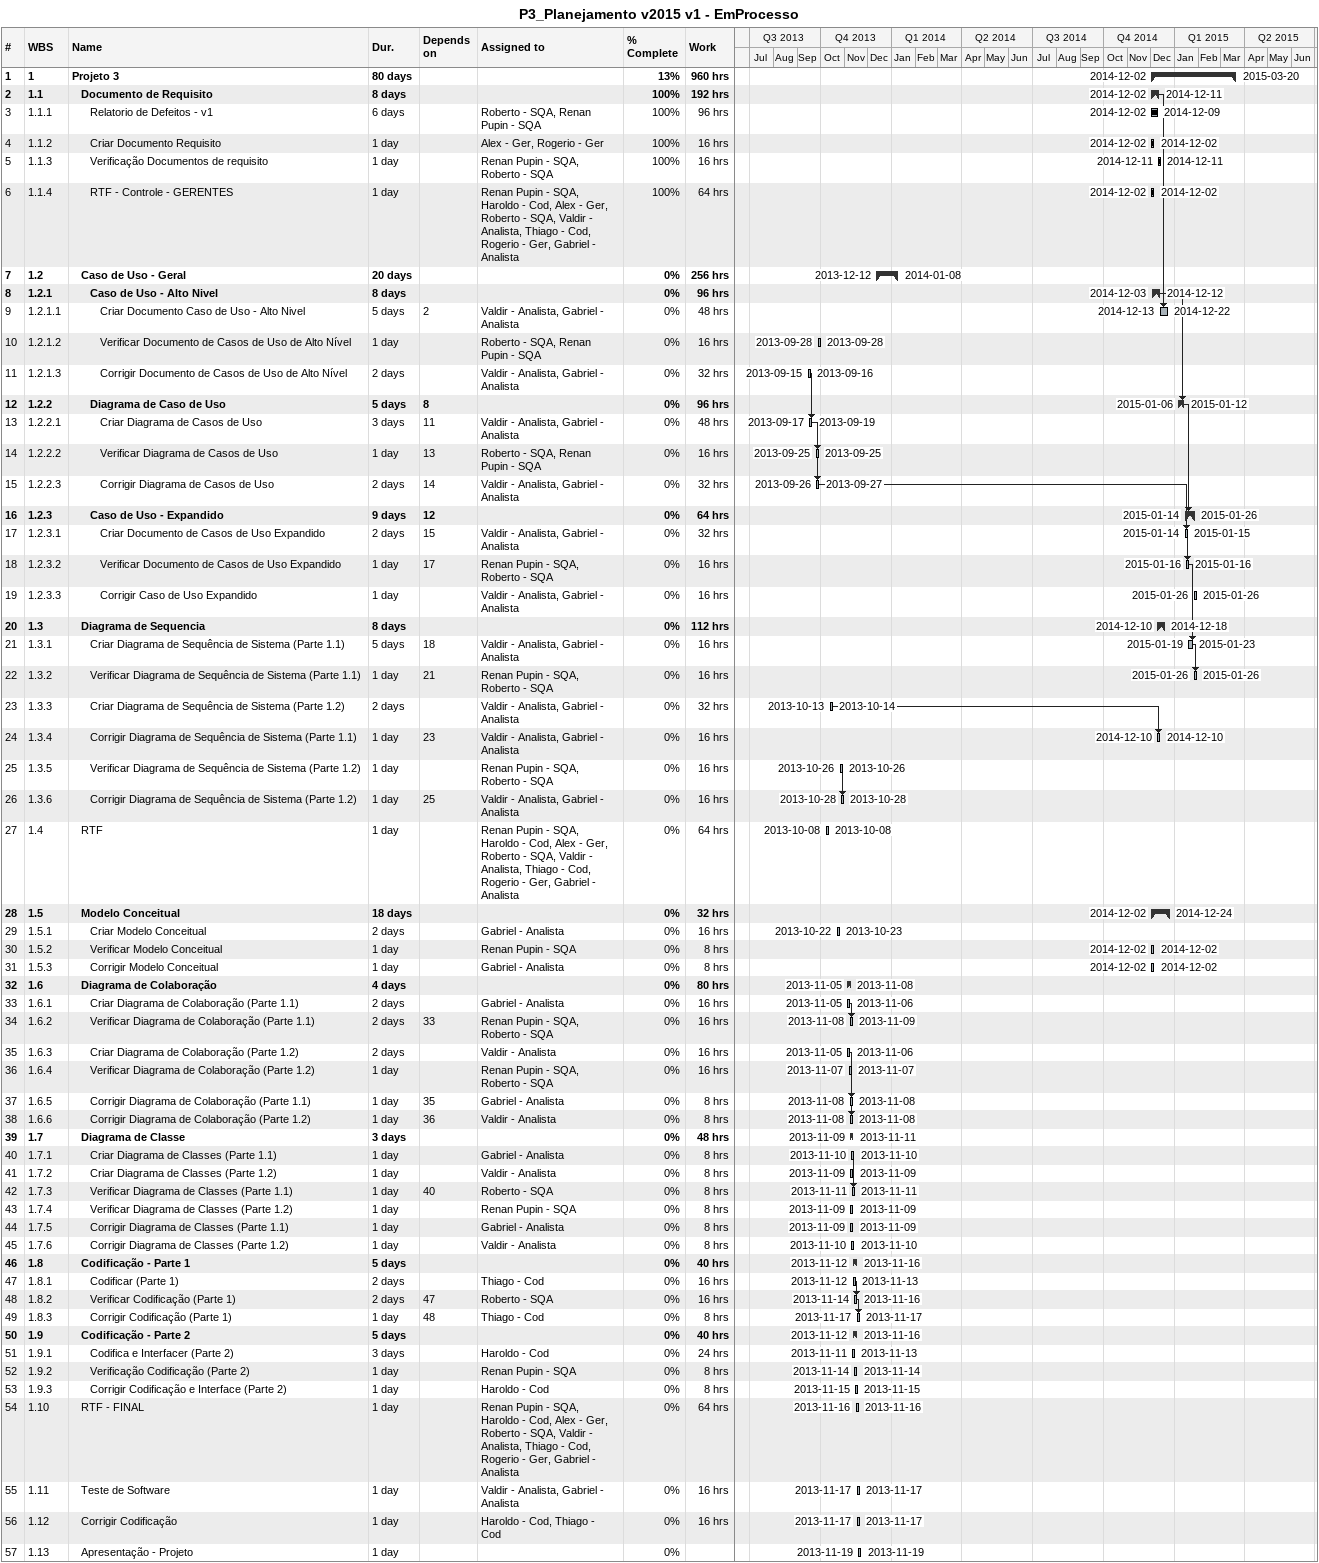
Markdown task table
P3_Planejamento v2015 v1 - EmProcesso

| ID | WBS | Task | Duration | Start | Finish | Predecessors | Resources | % complete | Work (h) |
|---|---|---|---|---|---|---|---|---|---|
| 1 | 1 | **Projeto 3** | 80d | 2014-12-02 | 2015-03-20 |  |  | 13 | 960 |
| 2 | 1.1 | **Documento de Requisito** | 8d | 2014-12-02 | 2014-12-11 |  |  | 100 | 192 |
| 3 | 1.1.1 | Relatorio de Defeitos - v1 | 6d | 2014-12-02 | 2014-12-09 |  | Roberto - SQA, Renan Pupin - SQA | 100 | 96 |
| 4 | 1.1.2 | Criar Documento Requisito | 1d | 2014-12-02 | 2014-12-02 |  | Alex - Ger, Rogerio - Ger | 100 | 16 |
| 5 | 1.1.3 | Verificação Documentos de requisito | 1d | 2014-12-11 | 2014-12-11 |  | Renan Pupin - SQA, Roberto - SQA | 100 | 16 |
| 6 | 1.1.4 | RTF - Controle - GERENTES | 1d | 2014-12-02 | 2014-12-02 |  | Renan Pupin - SQA, Haroldo - Cod, Alex - Ger, Roberto - SQA, Valdir - Analista, Thiago - Cod, Rogerio - Ger, Gabriel - Analista | 100 | 64 |
| 7 | 1.2 | **Caso de Uso - Geral** | 20d | 2013-12-12 | 2014-01-08 |  |  | 0 | 256 |
| 8 | 1.2.1 | **Caso de Uso - Alto Nivel** | 8d | 2014-12-03 | 2014-12-12 |  |  | 0 | 96 |
| 9 | 1.2.1.1 | Criar Documento Caso de Uso - Alto Nivel | 5d | 2014-12-13 | 2014-12-22 | 2 | Valdir - Analista, Gabriel - Analista | 0 | 48 |
| 10 | 1.2.1.2 | Verificar Documento de Casos de Uso de Alto Nível | 1d | 2013-09-28 | 2013-09-28 |  | Roberto - SQA, Renan Pupin - SQA | 0 | 16 |
| 11 | 1.2.1.3 | Corrigir Documento de Casos de Uso de Alto Nível | 2d | 2013-09-15 | 2013-09-16 |  | Valdir - Analista, Gabriel - Analista | 0 | 32 |
| 12 | 1.2.2 | **Diagrama de Caso de Uso** | 5d | 2015-01-06 | 2015-01-12 | 8 |  | 0 | 96 |
| 13 | 1.2.2.1 | Criar Diagrama de Casos de Uso | 3d | 2013-09-17 | 2013-09-19 | 11 | Valdir - Analista, Gabriel - Analista | 0 | 48 |
| 14 | 1.2.2.2 | Verificar Diagrama de Casos de Uso | 1d | 2013-09-25 | 2013-09-25 | 13 | Roberto - SQA, Renan Pupin - SQA | 0 | 16 |
| 15 | 1.2.2.3 | Corrigir Diagrama de Casos de Uso | 2d | 2013-09-26 | 2013-09-27 | 14 | Valdir - Analista, Gabriel - Analista | 0 | 32 |
| 16 | 1.2.3 | **Caso de Uso - Expandido** | 9d | 2015-01-14 | 2015-01-26 | 12 |  | 0 | 64 |
| 17 | 1.2.3.1 | Criar Documento de Casos de Uso Expandido | 2d | 2015-01-14 | 2015-01-15 | 15 | Valdir - Analista, Gabriel - Analista | 0 | 32 |
| 18 | 1.2.3.2 | Verificar Documento de Casos de Uso Expandido | 1d | 2015-01-16 | 2015-01-16 | 17 | Renan Pupin - SQA, Roberto - SQA | 0 | 16 |
| 19 | 1.2.3.3 | Corrigir Caso de Uso Expandido | 1d | 2015-01-26 | 2015-01-26 |  | Valdir - Analista, Gabriel - Analista | 0 | 16 |
| 20 | 1.3 | **Diagrama de Sequencia** | 8d | 2014-12-10 | 2014-12-18 |  |  | 0 | 112 |
| 21 | 1.3.1 | Criar Diagrama de Sequência de Sistema (Parte 1.1) | 5d | 2015-01-19 | 2015-01-23 | 18 | Valdir - Analista, Gabriel - Analista | 0 | 16 |
| 22 | 1.3.2 | Verificar Diagrama de Sequência de Sistema (Parte 1.1) | 1d | 2015-01-26 | 2015-01-26 | 21 | Renan Pupin - SQA, Roberto - SQA | 0 | 16 |
| 23 | 1.3.3 | Criar Diagrama de Sequência de Sistema (Parte 1.2) | 2d | 2013-10-13 | 2013-10-14 |  | Valdir - Analista, Gabriel - Analista | 0 | 32 |
| 24 | 1.3.4 | Corrigir Diagrama de Sequência de Sistema (Parte 1.1) | 1d | 2014-12-10 | 2014-12-10 | 23 | Valdir - Analista, Gabriel - Analista | 0 | 16 |
| 25 | 1.3.5 | Verificar Diagrama de Sequência de Sistema (Parte 1.2) | 1d | 2013-10-26 | 2013-10-26 |  | Renan Pupin - SQA, Roberto - SQA | 0 | 16 |
| 26 | 1.3.6 | Corrigir Diagrama de Sequência de Sistema (Parte 1.2) | 1d | 2013-10-28 | 2013-10-28 | 25 | Valdir - Analista, Gabriel - Analista | 0 | 16 |
| 27 | 1.4 | RTF | 1d | 2013-10-08 | 2013-10-08 |  | Renan Pupin - SQA, Haroldo - Cod, Alex - Ger, Roberto - SQA, Valdir - Analista, Thiago - Cod, Rogerio - Ger, Gabriel - Analista | 0 | 64 |
| 28 | 1.5 | **Modelo Conceitual** | 18d | 2014-12-02 | 2014-12-24 |  |  | 0 | 32 |
| 29 | 1.5.1 | Criar Modelo Conceitual | 2d | 2013-10-22 | 2013-10-23 |  | Gabriel - Analista | 0 | 16 |
| 30 | 1.5.2 | Verificar Modelo Conceitual | 1d | 2014-12-02 | 2014-12-02 |  | Renan Pupin - SQA | 0 | 8 |
| 31 | 1.5.3 | Corrigir Modelo Conceitual | 1d | 2014-12-02 | 2014-12-02 |  | Gabriel - Analista | 0 | 8 |
| 32 | 1.6 | **Diagrama de Colaboração** | 4d | 2013-11-05 | 2013-11-08 |  |  | 0 | 80 |
| 33 | 1.6.1 | Criar Diagrama de Colaboração (Parte 1.1) | 2d | 2013-11-05 | 2013-11-06 |  | Gabriel - Analista | 0 | 16 |
| 34 | 1.6.2 | Verificar Diagrama de Colaboração (Parte 1.1) | 2d | 2013-11-08 | 2013-11-09 | 33 | Renan Pupin - SQA, Roberto - SQA | 0 | 16 |
| 35 | 1.6.3 | Criar Diagrama de Colaboração (Parte 1.2) | 2d | 2013-11-05 | 2013-11-06 |  | Valdir - Analista | 0 | 16 |
| 36 | 1.6.4 | Verificar Diagrama de Colaboração (Parte 1.2) | 1d | 2013-11-07 | 2013-11-07 |  | Renan Pupin - SQA, Roberto - SQA | 0 | 16 |
| 37 | 1.6.5 | Corrigir Diagrama de Colaboração (Parte 1.1) | 1d | 2013-11-08 | 2013-11-08 | 35 | Gabriel - Analista | 0 | 8 |
| 38 | 1.6.6 | Corrigir Diagrama de Colaboração (Parte 1.2) | 1d | 2013-11-08 | 2013-11-08 | 36 | Valdir - Analista | 0 | 8 |
| 39 | 1.7 | **Diagrama de Classe** | 3d | 2013-11-09 | 2013-11-11 |  |  | 0 | 48 |
| 40 | 1.7.1 | Criar Diagrama de Classes (Parte 1.1) | 1d | 2013-11-10 | 2013-11-10 |  | Gabriel - Analista | 0 | 8 |
| 41 | 1.7.2 | Criar Diagrama de Classes (Parte 1.2) | 1d | 2013-11-09 | 2013-11-09 |  | Valdir - Analista | 0 | 8 |
| 42 | 1.7.3 | Verificar Diagrama de Classes (Parte 1.1) | 1d | 2013-11-11 | 2013-11-11 | 40 | Roberto - SQA | 0 | 8 |
| 43 | 1.7.4 | Verificar Diagrama de Classes (Parte 1.2) | 1d | 2013-11-09 | 2013-11-09 |  | Renan Pupin - SQA | 0 | 8 |
| 44 | 1.7.5 | Corrigir Diagrama de Classes (Parte 1.1) | 1d | 2013-11-09 | 2013-11-09 |  | Gabriel - Analista | 0 | 8 |
| 45 | 1.7.6 | Corrigir Diagrama de Classes (Parte 1.2) | 1d | 2013-11-10 | 2013-11-10 |  | Valdir - Analista | 0 | 8 |
| 46 | 1.8 | **Codificação - Parte 1** | 5d | 2013-11-12 | 2013-11-16 |  |  | 0 | 40 |
| 47 | 1.8.1 | Codificar (Parte 1) | 2d | 2013-11-12 | 2013-11-13 |  | Thiago - Cod | 0 | 16 |
| 48 | 1.8.2 | Verificar Codificação (Parte 1) | 2d | 2013-11-14 | 2013-11-16 | 47 | Roberto - SQA | 0 | 16 |
| 49 | 1.8.3 | Corrigir Codificação (Parte 1) | 1d | 2013-11-17 | 2013-11-17 | 48 | Thiago - Cod | 0 | 8 |
| 50 | 1.9 | **Codificação - Parte 2** | 5d | 2013-11-12 | 2013-11-16 |  |  | 0 | 40 |
| 51 | 1.9.1 | Codifica e Interfacer (Parte 2) | 3d | 2013-11-11 | 2013-11-13 |  | Haroldo - Cod | 0 | 24 |
| 52 | 1.9.2 | Verificação Codificação (Parte 2) | 1d | 2013-11-14 | 2013-11-14 |  | Renan Pupin - SQA | 0 | 8 |
| 53 | 1.9.3 | Corrigir Codificação e Interface (Parte 2) | 1d | 2013-11-15 | 2013-11-15 |  | Haroldo - Cod | 0 | 8 |
| 54 | 1.10 | RTF - FINAL | 1d | 2013-11-16 | 2013-11-16 |  | Renan Pupin - SQA, Haroldo - Cod, Alex - Ger, Roberto - SQA, Valdir - Analista, Thiago - Cod, Rogerio - Ger, Gabriel - Analista | 0 | 64 |
| 55 | 1.11 | Teste de Software | 1d | 2013-11-17 | 2013-11-17 |  | Valdir - Analista, Gabriel - Analista | 0 | 16 |
| 56 | 1.12 | Corrigir Codificação | 1d | 2013-11-17 | 2013-11-17 |  | Haroldo - Cod, Thiago - Cod | 0 | 16 |
| 57 | 1.13 | Apresentação - Projeto | 1d | 2013-11-19 | 2013-11-19 |  |  | 0 |  |
